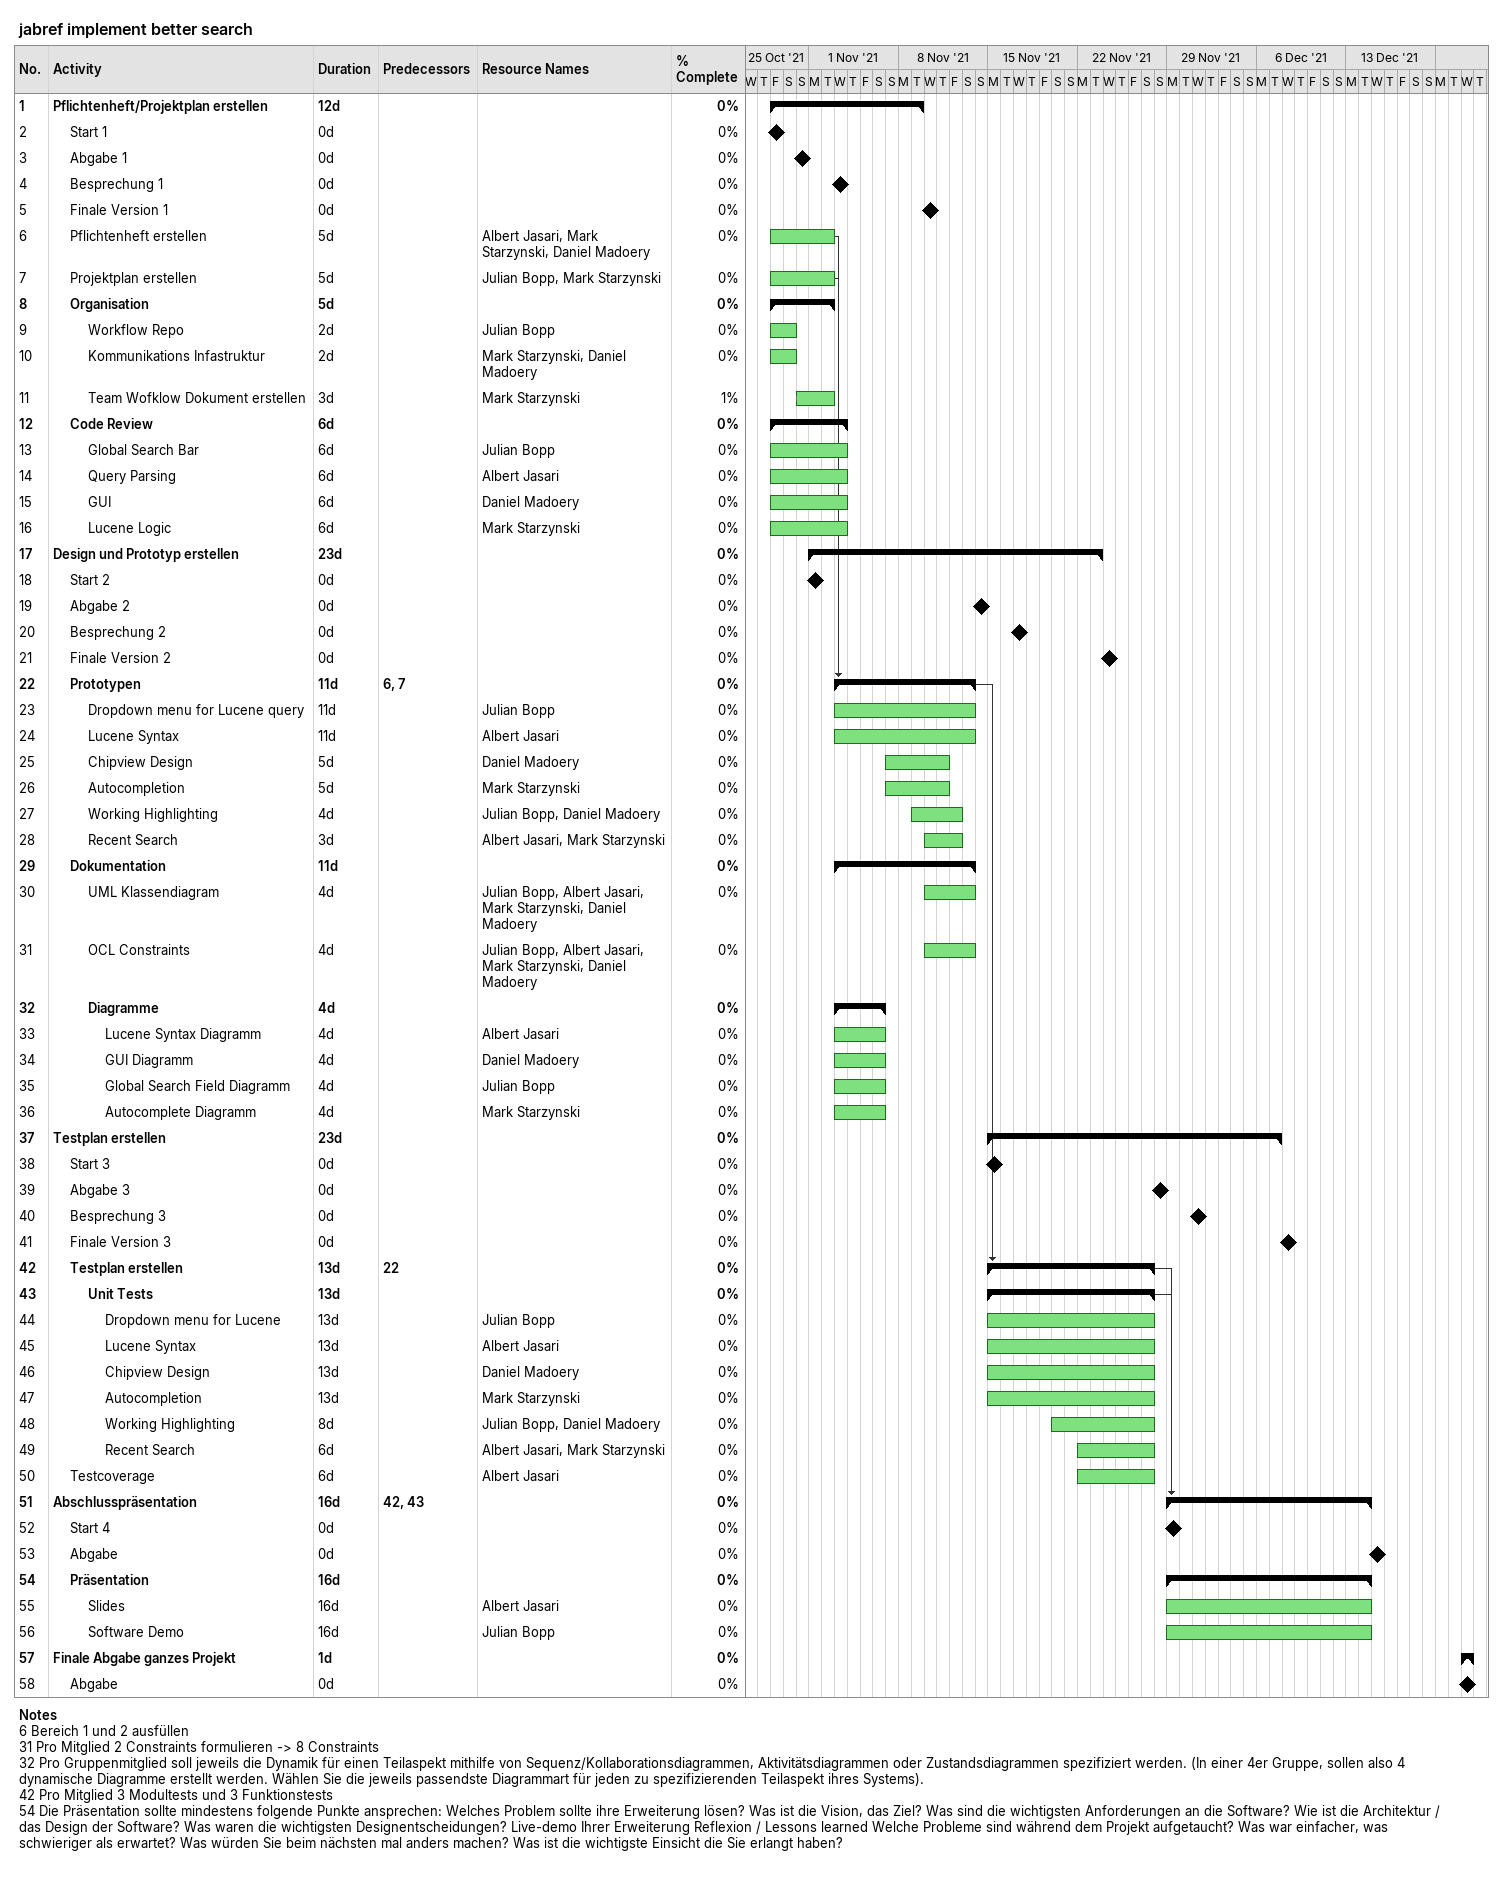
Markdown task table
jabref implement better search

| ID | Level | Task | Duration | Start | Finish | Predecessors | Resources | % complete |
|---|---|---|---|---|---|---|---|---|
| 1 | 1 | **Pflichtenheft/Projektplan erstellen** | 12d | 2021-10-29 | 2021-11-09 |  |  | 0 |
| 2 | 2 | Start 1 | 0d | 2021-10-29 | 2021-10-29 |  |  | 0 |
| 3 | 2 | Abgabe 1 | 0d | 2021-10-31 | 2021-10-31 |  |  | 0 |
| 4 | 2 | Besprechung 1 | 0d | 2021-11-03 | 2021-11-03 |  |  | 0 |
| 5 | 2 | Finale Version 1 | 0d | 2021-11-10 | 2021-11-10 |  |  | 0 |
| 6 | 2 | Pflichtenheft erstellen | 5d | 2021-10-29 | 2021-11-02 |  | Albert Jasari, Mark Starzynski, Daniel Madoery | 0 |
| 7 | 2 | Projektplan erstellen | 5d | 2021-10-29 | 2021-11-02 |  | Julian Bopp, Mark Starzynski | 0 |
| 8 | 2 | **Organisation** | 5d | 2021-10-29 | 2021-11-02 |  |  | 0 |
| 9 | 3 | Workflow Repo | 2d | 2021-10-29 | 2021-10-30 |  | Julian Bopp | 0 |
| 10 | 3 | Kommunikations Infastruktur | 2d | 2021-10-29 | 2021-10-30 |  | Mark Starzynski, Daniel Madoery | 0 |
| 11 | 3 | Team Wofklow Dokument erstellen | 3d | 2021-10-31 | 2021-11-02 |  | Mark Starzynski | 1 |
| 12 | 2 | **Code Review** | 6d | 2021-10-29 | 2021-11-03 |  |  | 0 |
| 13 | 3 | Global Search Bar | 6d | 2021-10-29 | 2021-11-03 |  | Julian Bopp | 0 |
| 14 | 3 | Query Parsing | 6d | 2021-10-29 | 2021-11-03 |  | Albert Jasari | 0 |
| 15 | 3 | GUI | 6d | 2021-10-29 | 2021-11-03 |  | Daniel Madoery | 0 |
| 16 | 3 | Lucene Logic | 6d | 2021-10-29 | 2021-11-03 |  | Mark Starzynski | 0 |
| 17 | 1 | **Design und Prototyp erstellen** | 23d | 2021-11-01 | 2021-11-23 |  |  | 0 |
| 18 | 2 | Start 2 | 0d | 2021-11-01 | 2021-11-01 |  |  | 0 |
| 19 | 2 | Abgabe 2 | 0d | 2021-11-14 | 2021-11-14 |  |  | 0 |
| 20 | 2 | Besprechung 2 | 0d | 2021-11-17 | 2021-11-17 |  |  | 0 |
| 21 | 2 | Finale Version 2 | 0d | 2021-11-24 | 2021-11-24 |  |  | 0 |
| 22 | 2 | **Prototypen** | 11d | 2021-11-03 | 2021-11-13 | 6, 7 |  | 0 |
| 23 | 3 | Dropdown menu for Lucene query | 11d | 2021-11-03 | 2021-11-13 |  | Julian Bopp | 0 |
| 24 | 3 | Lucene Syntax | 11d | 2021-11-03 | 2021-11-13 |  | Albert Jasari | 0 |
| 25 | 3 | Chipview Design | 5d | 2021-11-07 | 2021-11-11 |  | Daniel Madoery | 0 |
| 26 | 3 | Autocompletion | 5d | 2021-11-07 | 2021-11-11 |  | Mark Starzynski | 0 |
| 27 | 3 | Working Highlighting | 4d | 2021-11-09 | 2021-11-12 |  | Julian Bopp, Daniel Madoery | 0 |
| 28 | 3 | Recent Search | 3d | 2021-11-10 | 2021-11-12 |  | Albert Jasari, Mark Starzynski | 0 |
| 29 | 2 | **Dokumentation** | 11d | 2021-11-03 | 2021-11-13 |  |  | 0 |
| 30 | 3 | UML Klassendiagram | 4d | 2021-11-10 | 2021-11-13 |  | Julian Bopp, Albert Jasari, Mark Starzynski, Daniel Madoery | 0 |
| 31 | 3 | OCL Constraints | 4d | 2021-11-10 | 2021-11-13 |  | Julian Bopp, Albert Jasari, Mark Starzynski, Daniel Madoery | 0 |
| 32 | 3 | **Diagramme** | 4d | 2021-11-03 | 2021-11-06 |  |  | 0 |
| 33 | 4 | Lucene Syntax Diagramm | 4d | 2021-11-03 | 2021-11-06 |  | Albert Jasari | 0 |
| 34 | 4 | GUI Diagramm | 4d | 2021-11-03 | 2021-11-06 |  | Daniel Madoery | 0 |
| 35 | 4 | Global Search Field Diagramm | 4d | 2021-11-03 | 2021-11-06 |  | Julian Bopp | 0 |
| 36 | 4 | Autocomplete Diagramm | 4d | 2021-11-03 | 2021-11-06 |  | Mark Starzynski | 0 |
| 37 | 1 | **Testplan erstellen** | 23d | 2021-11-15 | 2021-12-07 |  |  | 0 |
| 38 | 2 | Start 3 | 0d | 2021-11-15 | 2021-11-15 |  |  | 0 |
| 39 | 2 | Abgabe 3 | 0d | 2021-11-28 | 2021-11-28 |  |  | 0 |
| 40 | 2 | Besprechung 3 | 0d | 2021-12-01 | 2021-12-01 |  |  | 0 |
| 41 | 2 | Finale Version 3 | 0d | 2021-12-08 | 2021-12-08 |  |  | 0 |
| 42 | 2 | **Testplan erstellen** | 13d | 2021-11-15 | 2021-11-27 | 22 |  | 0 |
| 43 | 3 | **Unit Tests** | 13d | 2021-11-15 | 2021-11-27 |  |  | 0 |
| 44 | 4 | Dropdown menu for Lucene | 13d | 2021-11-15 | 2021-11-27 |  | Julian Bopp | 0 |
| 45 | 4 | Lucene Syntax | 13d | 2021-11-15 | 2021-11-27 |  | Albert Jasari | 0 |
| 46 | 4 | Chipview Design | 13d | 2021-11-15 | 2021-11-27 |  | Daniel Madoery | 0 |
| 47 | 4 | Autocompletion | 13d | 2021-11-15 | 2021-11-27 |  | Mark Starzynski | 0 |
| 48 | 4 | Working Highlighting | 8d | 2021-11-20 | 2021-11-27 |  | Julian Bopp, Daniel Madoery | 0 |
| 49 | 4 | Recent Search | 6d | 2021-11-22 | 2021-11-27 |  | Albert Jasari, Mark Starzynski | 0 |
| 50 | 2 | Testcoverage | 6d | 2021-11-22 | 2021-11-27 |  | Albert Jasari | 0 |
| 51 | 1 | **Abschlusspräsentation** | 16d | 2021-11-29 | 2021-12-14 | 42, 43 |  | 0 |
| 52 | 2 | Start 4 | 0d | 2021-11-29 | 2021-11-29 |  |  | 0 |
| 53 | 2 | Abgabe | 0d | 2021-12-15 | 2021-12-15 |  |  | 0 |
| 54 | 2 | **Präsentation** | 16d | 2021-11-29 | 2021-12-14 |  |  | 0 |
| 55 | 3 | Slides | 16d | 2021-11-29 | 2021-12-14 |  | Albert Jasari | 0 |
| 56 | 3 | Software Demo | 16d | 2021-11-29 | 2021-12-14 |  | Julian Bopp | 0 |
| 57 | 1 | **Finale Abgabe ganzes Projekt** | 1d | 2021-12-22 | 2021-12-22 |  |  | 0 |
| 58 | 2 | Abgabe | 0d | 2021-12-22 | 2021-12-22 |  |  | 0 |

Notes
- 6: Bereich 1 und 2 ausfüllen
- 31: Pro Mitglied 2 Constraints formulieren -> 8 Constraints
- 32: Pro Gruppenmitglied soll jeweils die Dynamik für einen Teilaspekt mithilfe von Sequenz/Kollaborationsdiagrammen, Aktivitätsdiagrammen oder Zustandsdiagrammen spezifiziert werden. (In einer 4er Gruppe, sollen also 4 dynamische Diagramme erstellt werden. Wählen Sie die jeweils passendste Diagrammart für jeden zu spezifizierenden Teilaspekt ihres Systems).
- 42: Pro Mitglied 3 Modultests und 3 Funktionstests
- 54: Die Präsentation sollte mindestens folgende Punkte ansprechen: Welches Problem sollte ihre Erweiterung lösen? Was ist die Vision, das Ziel? Was sind die wichtigsten Anforderungen an die Software? Wie ist die Architektur / das Design der Software? Was waren die wichtigsten Designentscheidungen? Live-demo Ihrer Erweiterung Reflexion / Lessons learned Welche Probleme sind während dem Projekt aufgetaucht? Was war einfacher, was schwieriger als erwartet? Was würden Sie beim nächsten mal anders machen? Was ist die wichtigste Einsicht die Sie erlangt haben?
